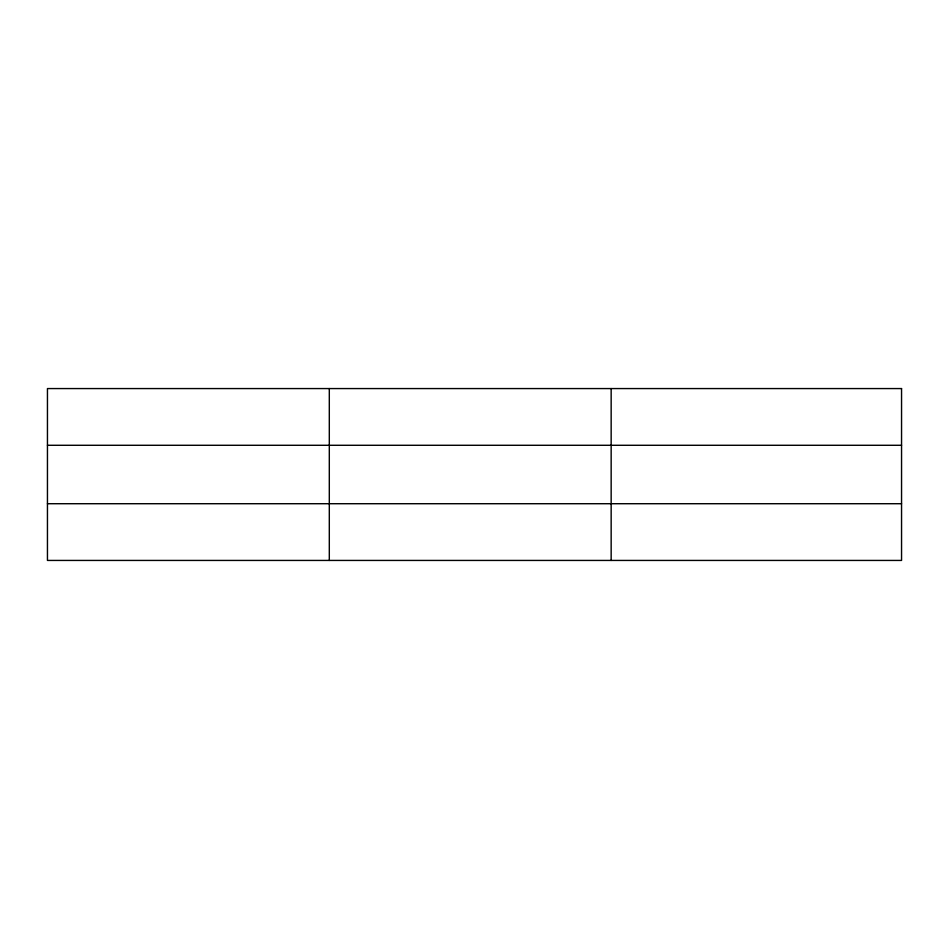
<?xml version="1.0" encoding="UTF-8"?>
<svg xmlns="http://www.w3.org/2000/svg" width="949" height="949" viewBox="0 0 949 949"><rect width="100%" height="100%" fill="white"/><g stroke="black" fill="none" stroke-linecap="round" stroke-linejoin="round"><path stroke-width="1.42" d="M329.303 560.432L329.303 388.568M611.156 560.432L611.156 388.568M47.45 445.283L901.55 445.283M47.45 503.717L901.55 503.717M901.55 388.568L901.55 560.432L47.45 560.432L47.45 388.568L901.55 388.568"/></g></svg>
